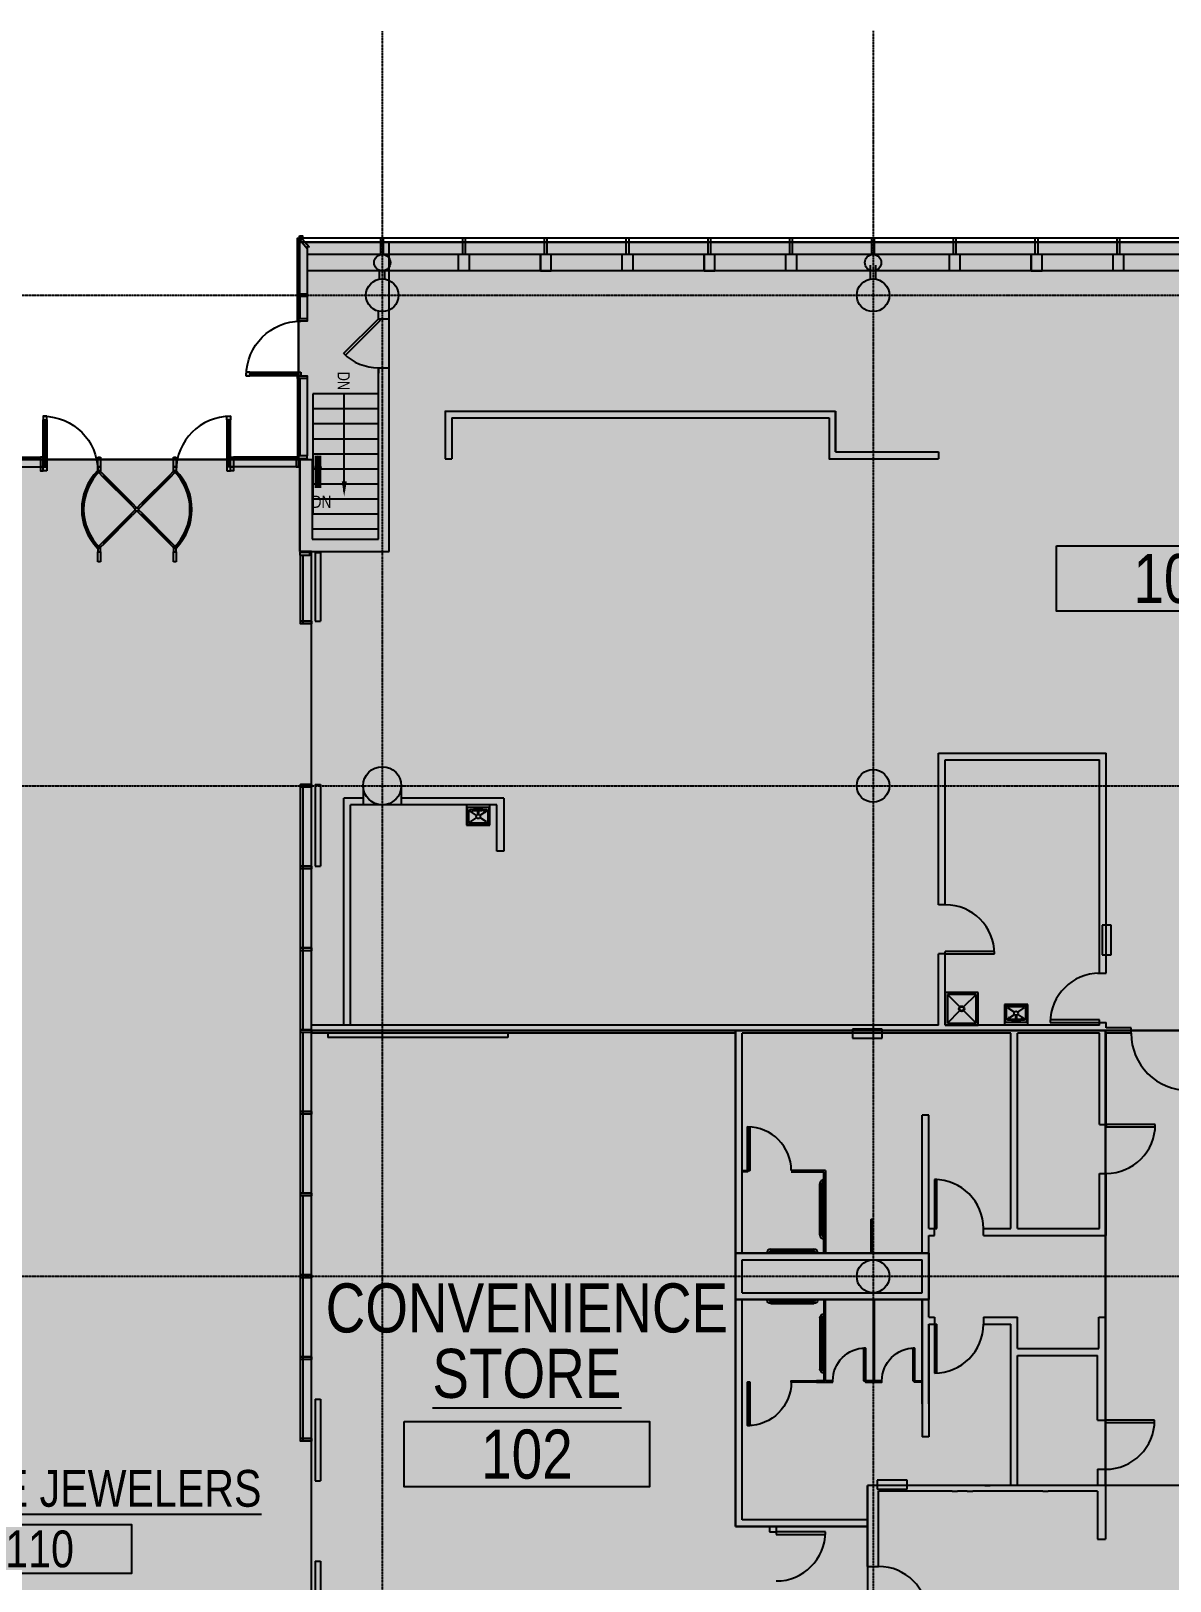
# Model space of a CAD drawing. Header units: inches. Extents: x 0 to 3574, y 0 to 3009.
# Drawn here: x 1993 to 2828, y 1872 to 3009 of the extents above; entities that cross this region are included whole.
import ezdxf
from ezdxf.enums import TextEntityAlignment as Align

# ---------------------------------------------------------------- set-up
doc = ezdxf.new("R2010")
doc.units = ezdxf.units.IN
doc.header["$MEASUREMENT"] = 0
doc.linetypes.add('CENTER2', pattern=[1.125, 0.75, -0.125, 0.125, -0.125])
doc.linetypes.add('HIDDEN', pattern=[0.375, 0.25, -0.125])
for name, color, linetype in [('1 BOMA GROSS', 3, 'HIDDEN'), ('2 VERTICAL PENETRATION', 6, 'HIDDEN'), ('2 VERTICAL PENETRATION area', 253, 'HIDDEN'), ('3 SUITE TENANT', 4, 'HIDDEN'), ('3 SUITE TENANT area', 151, 'HIDDEN'), ('3 SUITE TENANT DARK', 4, 'HIDDEN'), ('3 SUITE TENANT DARK area', 150, 'HIDDEN'), ('4 COMMON', 2, 'HIDDEN'), ('4 COMMON area', 51, 'HIDDEN'), ('4 COMMON BUILDING', 2, 'HIDDEN'), ('6 COMMON BLDG', 50, 'HIDDEN'), ('A-Anno-Note', 110, 'Continuous'), ('A-Area-Spce-Iden', 110, 'Continuous'), ('A-Area-Spce-Sqft', 81, 'Continuous'), ('A-DOOR', 113, 'Continuous'), ('A-FLOR-CASE', 10, 'Continuous'), ('A-FLOR-STRS', 71, 'Continuous'), ('A-GLAZ', 113, 'Continuous'), ('A-GLAZ-SILL', 44, 'Continuous'), ('A-WALL', 130, 'Continuous'), ('P-Flor-Fixt', 42, 'Continuous'), ('S-COLS', 122, 'Continuous'), ('S-Grid', 34, 'CENTER2')]:
    doc.layers.add(name, color=color, linetype=linetype)
doc.styles.add("96 (1 8    1'-0 )", font='WORKING.shx', dxfattribs={"width": 0.833333, "height": 9})
doc.styles.get("Standard").update_dxf_attribs({"font": 'arial.ttf'})
doc.dimstyles.new("96 (1 8    1'-0 )", dxfattribs={"dimtxt": 9, "dimasz": 9, "dimexe": 4.5, "dimexo": 4.5, "dimgap": 4.5, "dimtad": 1, "dimdec": 3, "dimzin": 15, "dimdsep": 46, "dimlunit": 4, "dimtxsty": "96 (1 8    1'-0 )", "dimblk": '_Oblique_0.5', "dimcen": 0.09, "dimclrd": 256, "dimclre": 256, "dimclrt": 256, "dimazin": 3, "dimtfac": 1, "dimtdec": 3, "dimtmove": 1, "dimatfit": 1, "dimldrblk": 'TerminatorOpen_0.5', "dimfxl": 1, "dimtzin": 15, "dimlwd": 0, "dimlwe": 0, "dimarcsym": 0})

# ---------------------------------------------------------------- blocks, each defined once
blk = doc.blocks.new('AE141')
for p, q in [((0.5, 0), (0.451, 0)), ((0.451, 0), (0.451, -1)), ((0.5, -1), (0.451, -1))]:
    blk.add_line(p, q)
blk.add_arc((0.5, 0), 1, 180, 270)
for points in [[(0.451, 0), (0.451, -1), (0.451, -1, 1), (0.451, 0, 1)], [(0.5, 0, 1), (0.5, -1, 1), (0.451, -1, 1), (0.451, 0, 1)], [(0.5, 0), (0.5, 0, 1), (0.451, 0, 1), (0.451, 0)], [(0.5, 0), (0.5, -1), (0.451, -0.999), (0.451, 0)], [(0.5, 0), (0.5, -1), (0.5, -1, 1), (0.5, 0, 1)], [(0.5, -1), (0.5, -1, 1), (0.451, -1, 1), (0.451, -0.999)]]:
    blk.add_3dface(points)
blk = doc.blocks.new('ADO002')
for p, q in [((-0.451, 1), (-0.5, 1)), ((-0.5, 1), (-0.5, 0)), ((-0.451, 0), (-0.451, 1)), ((-0.5, 0), (-0.451, 0))]:
    blk.add_line(p, q)
blk.add_arc((-0.5, 0), 1, 0, 90)
at = {"width": 0.75, "flags": 9}
blk.add_attdef('DETAIL', (-0.696, 0.165), '', height=0.0938, rotation=90, dxfattribs=at)
blk = doc.blocks.new('ADO102')
for p, q in [((0.451, 0.999), (0.451, 0)), ((0.5, 0), (0.5, 1)), ((0.5, 0), (0.451, 0))]:
    blk.add_line(p, q)
blk.add_arc((0.5, 0), 1, 90, 180)
at = {"width": 0.75, "flags": 9}
blk.add_attdef('DETAIL', (0.696, 0.776), '', height=0.0938, rotation=270, dxfattribs=at)
blk = doc.blocks.new('AD14K')
for p, q in [((1.5, 15.75), (1.5, -15.75)), ((3, 15.75), (3, -15.75))]:
    blk.add_line(p, q)
for centre, radius, start, end in [((0, 15.75), 3, 0, 90), ((0, 15.75), 1.5, 0, 90), ((0, -15.75), 1.5, 270, 0), ((0, -15.75), 3, 270, 0)]:
    blk.add_arc(centre, radius, start, end)
blk = doc.blocks.new('AD14L')
for p, q in [((1.5, 18.75), (1.5, -18.75)), ((3, 18.75), (3, -18.75))]:
    blk.add_line(p, q)
for centre, radius, start, end in [((0, 18.75), 3, 0, 90), ((0, 18.75), 1.5, 0, 90), ((0, -18.75), 1.5, 270, 0), ((0, -18.75), 3, 270, 0)]:
    blk.add_arc(centre, radius, start, end)
blk = doc.blocks.new('FLOR-ROOM-TAG')
at = {"layer": 'A-Area-Spce-Iden'}
blk.add_lwpolyline([(-0.2344, -0.0918), (0.2344, -0.0918), (0.2344, -0.2168), (-0.2344, -0.2168)], close=True, dxfattribs=at)
at = {"width": 0.8}
for tag, p in [('AARMLBL1', (0, 0.125)), ('AARMLBL2', (0, 0))]:
    blk.add_attdef(tag, text='', height=0.0938, dxfattribs=at).set_placement(p, align=Align.MIDDLE_CENTER)
at = {"layer": 'A-Area-Spce-Iden', "width": 0.8}
blk.add_attdef('AARMNUM', text='', height=0.0938, dxfattribs=at).set_placement((0, -0.1543), align=Align.MIDDLE_CENTER)
at = {"layer": 'A-Area-Spce-Sqft', "width": 0.8}
blk.add_attdef('AARMAREA', text='', height=0.0938, dxfattribs=at).set_placement((0, -0.3086), align=Align.MIDDLE_CENTER)
blk = doc.blocks.new('_Oblique_0.5')
at = {"lineweight": -2}
for p, q in [((0, 0), (-1, 0)), ((0.5, 0.25), (-0.5, -0.25))]:
    blk.add_line(p, q, dxfattribs=at)
blk = doc.blocks.new('TerminatorOpen_0.5')
at = {"lineweight": -2}
for q in [(-1, 0.25), (-1, 0), (-1, -0.25)]:
    blk.add_line((0, 0), q, dxfattribs=at)

msp = doc.modelspace()

# ---------------------------------------------------------------- hatches: boundary and pattern name
at = {"layer": '2 VERTICAL PENETRATION area', "transparency": 33554495}
h = msp.add_hatch(color=256, dxfattribs=at)
h.dxf.hatch_style = 1
h.paths.add_polyline_path([(2441.6, 1369.2), (2441.6, 1010.9), (2246.3, 1010.9), (2246.3, 1060.6), (2201.8, 1061.2), (2201.8, 1287.8), (2246.3, 1287.8), (2246.3, 1369.2)])
h.paths.add_polyline_path([(2253.1, 723.2), (2441.6, 723.2), (2441.6, 650.6), (2246.3, 650.6), (2246.3, 722), (2176.3, 722), (2176.3, 841.7), (2254.3, 841.7)])
h.paths.add_polyline_path([(2614.3, 1489.2), (2614.3, 1369.2), (2561.1, 1369.2), (2246.3, 1369.2), (2246.3, 1489.2)])
h.paths.add_polyline_path([(2780.8, 1842.3), (2700.4, 1842.3), (2606.3, 1842.3), (2606.3, 1765.2), (2327.3, 1765.2), (2327.3, 1739.2), (2246.3, 1739.2), (2246.3, 1621.2), (2780.8, 1621.2)])
h.paths.add_polyline_path([(2778.3, 1489.2), (2778.3, 1435.8), (2782.5, 1435.8), (2782.5, 1366.6), (2689.2, 1366.6), (2689.2, 1489.2)])
h.paths.add_polyline_path([(3249.7, 1435.6), (3249.7, 1435.8), (3133, 1435.8), (3133, 1371.2), (3369.3, 1371.2), (3369.3, 1435.8)])
h.paths.add_polyline_path([(3309.3, 1674.5), (3210.2, 1674.5), (3134.5, 1674.6), (3134.5, 1739.2), (3369.3, 1739.2), (3369.3, 1674.5)])
h.paths.add_polyline_path([(2974.9, 651), (2974.9, 761.8), (2670.3, 761.8), (2670.3, 723.2), (2653.8, 723.2), (2653.8, 650.6)])
h.paths.add_polyline_path([(2156.9, 298.2), (2130.2, 262.3), (1527.3, 262.3), (1527.3, 298.2)])
h.paths.add_polyline_path([(408.8, 836.8), (519.3, 836.8), (519.3, 788.4), (693.4, 788.4), (694.4, 646.8), (408.8, 646.8)])
h.paths.add_polyline_path([(519.3, 932.7), (519.3, 937.7), (694.4, 937.7), (694.4, 1020.8), (502.2, 1020.8), (501.7, 932.7)])
h.paths.add_polyline_path([(1950.8, 2658.2), (1950.8, 2694.7), (1951.1, 2798.2), (1951.1, 2830.6), (1951.1, 2856.4), (1885.9, 2856.4), (1885.9, 2627.2), (1950.8, 2627.2)])
h.paths.add_polyline_path([(2189.8, 2694.7), (2189.8, 2627.2), (2255.5, 2627.2), (2255.5, 2854.2), (2188.8, 2854.2), (2188.8, 2694.7)])
h.paths.add_polyline_path([(1689.5, 2379.7), (1689.5, 2199.3), (1772, 2199.3), (1772, 2090.2), (1525.9, 2090.2), (1525.9, 2379.7)])
h = msp.add_hatch(color=256, dxfattribs=at)
h.dxf.hatch_style = 1
h.paths.add_polyline_path([(2651.3, 2112.2), (2651.3, 2078.2), (2509.3, 2078.2), (2509.3, 2112.2)])
at = {"layer": '3 SUITE TENANT area', "transparency": 33554495}
h = msp.add_hatch(color=256, dxfattribs=at)
h.dxf.hatch_style = 1
h.paths.add_polyline_path([(2509.3, 2275.6), (2509.3, 1911.6), (2606.3, 1911.6), (2606.3, 1765.2), (2327.3, 1765.2), (2327.3, 1739.2), (2198.3, 1739.2), (2198.3, 2275.6)])
at = {"layer": '3 SUITE TENANT DARK area', "transparency": 33554495}
h = msp.add_hatch(color=256, dxfattribs=at)
h.dxf.hatch_style = 1
h.paths.add_polyline_path([(2198.3, 2624.4), (2198.3, 2627.2), (2255.5, 2627.2), (2255.5, 2854.2), (3369.3, 2854.2), (3369.3, 2275.6), (3369.3, 2275.6), (2198.3, 2275.6)])
at = {"layer": '4 COMMON area', "transparency": 33554495}
h = msp.add_hatch(color=256, dxfattribs=at)
h.dxf.hatch_style = 1
h.paths.add_polyline_path([(2780.8, 1941.6), (2606.3, 1941.6), (2606.3, 1911.6), (2509.3, 1911.6), (2509.3, 2078.2), (2651.3, 2078.2), (2651.3, 2112.2), (2509.3, 2112.2), (2509.3, 2273.6), (2509.3, 2275.6), (2780.8, 2275.6), (2780.8, 2065.2)])
h.paths.add_polyline_path([(2780.8, 2275.6), (2853.2, 2275.6), (2853.2, 2207.9), (2845.7, 2207.9), (2845.6, 1941.6), (2780.8, 1941.6)])
at = {"layer": '6 COMMON BLDG', "transparency": 33554495}
h = msp.add_hatch(color=256, dxfattribs=at)
h.dxf.hatch_style = 1
h.paths.add_polyline_path([(408.2, 1719.6), (408.2, 1387.4), (422.1, 1373.8), (462.1, 1373.8), (462.3, 1371.4), (1889.3, 1371.9), (1889.3, 1739.2), (1543.5, 1739.2), (1543.8, 1737.4), (1516.3, 1737.3), (422.7, 1734.6), (408.2, 1720.3)])
h.paths.add_polyline_path([(2189.8, 2694.7), (1950.8, 2694.7), (1950.8, 2627.2), (1942.3, 2627.2), (1942.3, 1739.2), (1889.4, 1739.2), (1889.4, 1368.3), (2246.3, 1369.2), (2246.3, 1739.2), (2198.3, 1739.2), (2198.3, 2627.2), (2189.8, 2627.2)])
h.paths.add_polyline_path([(3133, 1435.8), (3133, 1371.2), (2972.9, 1371.2), (2972.9, 1252.4), (2861.3, 1252.4), (2861.3, 1328.6), (2842.5, 1328.6), (2842.5, 1435.8)])
h.paths.add_polyline_path([(3210.2, 1674.5), (3210.2, 1435.8), (2778.3, 1435.8), (2778.3, 1489.2), (2246.3, 1489.2), (2246.3, 1621.2), (2780.8, 1621.2), (2780.8, 1676.3), (3134.5, 1676.3), (3134.5, 1674.6)])
h.paths.add_polyline_path([(3369.3, 1371.2), (3369.3, 1007.7), (3366.4, 1007.7), (3366.4, 721.2), (3328.9, 721.2), (3328.9, 654.4), (2974.9, 654.4), (2974.9, 761.8), (2670.3, 761.8), (2670.3, 723.2), (2653.8, 723.2), (2653.8, 650.6), (2441.6, 650.6), (2441.6, 1010.9), (2441.6, 1018.9), (2441.6, 1060.6), (2441.6, 1194), (2441.6, 1295.8), (2441.6, 1369.2), (2614.3, 1369.2), (2614.3, 1252.4), (2972.9, 1252.4), (2972.9, 1371.2)])
h.paths.add_polyline_path([(2614.3, 1489.2), (2614.3, 1252.4), (2689.2, 1252.4), (2689.2, 1489.2)])
h = msp.add_hatch(color=256, dxfattribs=at)
h.dxf.hatch_style = 1
h.paths.add_polyline_path([(2606.3, 1941.6), (2606.3, 1842.3), (2780.8, 1842.3), (2780.8, 1676.3), (2844.8, 1676.3), (2845.6, 1941.6)])

# ---------------------------------------------------------------- linework, layer by layer
at = {"layer": '1 BOMA GROSS'}
msp.add_lwpolyline([(1950.8, 2694.7), (2188.8, 2694.7), (2188.8, 2854.2), (3369.3, 2854.2), (3369.3, 1674.5), (3210.2, 1674.5), (3210.2, 1435.8), (3369.3, 1435.8), (3369.3, 1007.7), (3366.4, 1007.7), (3366.4, 721.2), (3328.9, 721.2), (3328.9, 669.2), (3328.9, 588.8), (3372.2, 588.8), (3372.2, 262.6), (2254.3, 262.6), (2222.5, 262.6), (2222.5, 243.6), (2140.5, 243.6), (2140.5, 262.3), (2130.2, 262.3), (1171.3, 262.3)], dxfattribs=at)
at = {"layer": '2 VERTICAL PENETRATION'}
for points in [[(2189.8, 2694.7), (2189.8, 2627.2), (2255.5, 2627.2), (2255.5, 2854.2), (2188.8, 2854.2), (2188.8, 2694.7)], [(2651.3, 2112.2), (2651.3, 2078.2), (2509.3, 2078.2), (2509.3, 2112.2)]]:
    msp.add_lwpolyline(points, close=True, dxfattribs=at)
at = {"layer": '3 SUITE TENANT'}
msp.add_lwpolyline([(2198.3, 2624.4), (2198.3, 2627.2), (2255.5, 2627.2), (2255.5, 2854.2), (3369.3, 2854.2), (3369.3, 2275.6), (3369.3, 2275.6), (2198.3, 2275.6), (2198.3, 2624.4)], close=True, dxfattribs=at)
at = {"layer": '3 SUITE TENANT DARK'}
msp.add_lwpolyline([(2509.3, 2275.6), (2509.3, 1911.6), (2606.3, 1911.6), (2606.3, 1765.2), (2327.3, 1765.2), (2327.3, 1739.2), (2198.3, 1739.2), (2198.3, 2275.6)], close=True, dxfattribs=at)
at = {"layer": '4 COMMON'}
msp.add_lwpolyline([(2780.8, 1941.6), (2780.8, 1941.6), (2606.3, 1941.6), (2606.3, 1911.6), (2509.3, 1911.6), (2509.3, 2078.2), (2651.3, 2078.2), (2651.3, 2112.2), (2509.3, 2112.2), (2509.3, 2273.6), (2509.3, 2275.6), (2780.8, 2275.6), (2780.8, 2065.2), (2780.8, 2065.2)], close=True, dxfattribs=at)
at = {"layer": '4 COMMON BUILDING'}
for points in [[(2189.8, 2694.7), (1950.8, 2694.7), (1950.8, 2627.2), (1942.3, 2627.2), (1942.3, 1739.2), (1889.4, 1739.2), (1889.4, 1368.3), (2246.3, 1369.2), (2246.3, 1739.2), (2198.3, 1739.2), (2198.3, 2627.2), (2198.3, 2627.2), (2189.8, 2627.2)], [(2780.8, 2275.6), (2853.2, 2275.6), (2853.2, 2207.9), (2845.7, 2207.9), (2845.6, 1941.6), (2780.8, 1941.6), (2780.8, 2275.6)], [(2606.3, 1941.6), (2606.3, 1842.3), (2780.8, 1842.3), (2780.8, 1676.3), (2844.8, 1676.3), (2845.6, 1941.6), (2606.3, 1941.6)]]:
    msp.add_lwpolyline(points, close=True, dxfattribs=at)
at = {"layer": 'A-DOOR'}
for p, q in [((2222, 2772.6), (2247.5, 2798)), ((2248.7, 2796.8), (2223.3, 2771.3)), ((2247.5, 2798), (2248.7, 2796.8)), ((2201.1, 2626.5), (2201.1, 2576)), ((2201.1, 2626.5), (2205.1, 2626.5)), ((2205.1, 2626.5), (2205.1, 2576)), ((2201.1, 2576), (2205.1, 2576)), ((2201.1, 2576), (2205.1, 2576)), ((2201.1, 2456.2), (2201.1, 2396.2)), ((2201.1, 2456.2), (2205.1, 2456.2)), ((2201.1, 2456.2), (2205.1, 2456.2)), ((2205.1, 2456.2), (2205.1, 2396.2)), ((2201.1, 2396.2), (2205.1, 2396.2)), ((2774.8, 2317.6), (2776.3, 2317.6)), ((2201.1, 2005), (2201.1, 1945)), ((2201.1, 2005), (2205.1, 2005)), ((2205.1, 2005), (2205.1, 1945)), ((2201.1, 1945), (2205.1, 1945)), ((2201.1, 1886.1), (2201.1, 1826.7)), ((2201.1, 1886.1), (2205.1, 1886.1)), ((2205.1, 1886.1), (2205.1, 1826.7))]:
    msp.add_line(p, q, dxfattribs=at)
msp.add_arc((2247.5, 2798), 36, 225, 270, dxfattribs=at)
at = {"layer": 'A-FLOR-CASE'}
for p, q in [((2210.3, 2273.6), (2210.3, 2270.6)), ((2342.3, 2270.6), (2210.3, 2270.6)), ((2342.3, 2273.6), (2342.3, 2270.6))]:
    msp.add_line(p, q, dxfattribs=at)
at = {"layer": 'A-FLOR-STRS'}
for p, q in [((2247.5, 2742.8), (2199.3, 2742.8)), ((2222.4, 2671.2), (2222.4, 2742.4)), ((2247.5, 2731.8), (2199.3, 2731.8)), ((2247.5, 2720.8), (2199.3, 2720.8)), ((2247.5, 2709.7), (2199.3, 2709.7)), ((2247.5, 2698.7), (2199.3, 2698.7)), ((2247.5, 2687.7), (2199.3, 2687.7)), ((2247.5, 2676.6), (2199.3, 2676.6)), ((2247.5, 2665.6), (2199.3, 2665.6)), ((2247.5, 2665.6), (2213.1, 2665.6)), ((2247.5, 2654.6), (2199.3, 2654.6)), ((2247.5, 2643.5), (2199.3, 2643.5))]:
    msp.add_line(p, q, dxfattribs=at)
msp.add_lwpolyline([(2199.3, 2742.8), (2199.3, 2654.6)], dxfattribs=at)
msp.add_solid([(2224.3, 2678.7), (2220.6, 2678.7), (2222.4, 2667.5)], dxfattribs=at)
at = {"layer": 'A-GLAZ'}
for p, q in [((2189.8, 2816.2), (2189.8, 2856.1)), ((3372.3, 2857.2), (2190.8, 2857.2)), ((2249.3, 2845.2), (2249.3, 2857.2)), ((2251.3, 2845.2), (2251.3, 2857.2)), ((2309.3, 2845.2), (2309.3, 2857.2)), ((2311.3, 2845.2), (2311.3, 2857.2)), ((2369.3, 2845.2), (2369.3, 2857.2)), ((2371.3, 2845.2), (2371.3, 2857.2)), ((2429.3, 2845.2), (2429.3, 2857.2)), ((2431.3, 2845.2), (2431.3, 2857.2)), ((2489.3, 2845.2), (2489.3, 2857.2)), ((2491.3, 2845.2), (2491.3, 2857.2)), ((2549.3, 2845.2), (2549.3, 2857.2)), ((2551.3, 2845.2), (2551.3, 2857.2)), ((2609.3, 2845.2), (2609.3, 2857.2)), ((2611.3, 2845.2), (2611.3, 2857.2)), ((2669.3, 2845.2), (2669.3, 2857.2)), ((2671.3, 2845.2), (2671.3, 2857.2)), ((2729.3, 2845.2), (2729.3, 2857.2)), ((2731.3, 2845.2), (2731.3, 2857.2)), ((2789.3, 2845.2), (2789.3, 2857.2)), ((2791.3, 2845.2), (2791.3, 2857.2)), ((2188.1, 2798.2), (2188.1, 2855.2)), ((2188.8, 2816.2), (2188.8, 2855.2)), ((3369.3, 2854.2), (2193.8, 2854.2)), ((2195.3, 2850.8), (2195.3, 2798.2)), ((3360.3, 2845.2), (2195.3, 2845.2)), ((2188.8, 2814.2), (2188.8, 2798.2)), ((2188.8, 2798.2), (2188.8, 2814.2)), ((2189.8, 2814.2), (2189.8, 2798.2)), ((2189.8, 2798.2), (2189.8, 2814.2)), ((2188.1, 2754.2), (2188.1, 2696.4)), ((2188.8, 2754.2), (2188.8, 2697.4)), ((2189.8, 2754.2), (2189.8, 2697.4)), ((2195.3, 2754.2), (2195.3, 2697.4)), ((2001.6, 2689.2), (2001.6, 2723.7)), ((2002.4, 2689.2), (2002.4, 2723.7)), ((2003.4, 2689.2), (2003.4, 2723.7)), ((2004.3, 2723.7), (2004.3, 2689.2)), ((2136.3, 2723.7), (2136.3, 2689.2)), ((2137.2, 2689.2), (2137.2, 2723.7)), ((2138.2, 2689.2), (2138.2, 2723.7)), ((2139.1, 2689.2), (2139.1, 2723.7)), ((1952.6, 2696.4), (1999.6, 2696.4)), ((2041.6, 2689.2), (2041.6, 2696.4)), ((2041.6, 2696.4), (2043.6, 2696.4)), ((2043.6, 2696.4), (2043.6, 2689.2)), ((2097.1, 2689.2), (2097.1, 2696.4)), ((2097.1, 2696.4), (2099.1, 2696.4)), ((2099.1, 2696.4), (2099.1, 2689.2)), ((2188.1, 2696.4), (2141.1, 2696.4)), ((1951.6, 2689.2), (1999.6, 2689.2)), ((1953.6, 2695.7), (1999.6, 2695.7)), ((1953.6, 2694.7), (1999.6, 2694.7)), ((2043.6, 2689.2), (2041.6, 2689.2)), ((2041.6, 2686.4), (2041.6, 2689.2)), ((2041.6, 2689.2), (2043.6, 2689.2)), ((2043.6, 2686.4), (2041.6, 2686.4)), ((2042.6, 2684.8), (2043.7, 2685.8)), ((2045.4, 2682), (2042.6, 2684.8)), ((2043.6, 2689.2), (2043.6, 2686.4)), ((2043.7, 2685.8), (2046.5, 2683)), ((2097, 2685.8), (2094.2, 2683)), ((2095.2, 2682), (2098, 2684.8)), ((2098, 2684.8), (2097, 2685.8)), ((2099.1, 2689.2), (2097.1, 2689.2)), ((2097.1, 2686.4), (2097.1, 2689.2)), ((2097.1, 2689.2), (2099.1, 2689.2)), ((2099.1, 2686.4), (2097.1, 2686.4)), ((2099.1, 2689.2), (2099.1, 2686.4)), ((2187.1, 2695.7), (2141.1, 2695.7)), ((2187.1, 2694.7), (2141.1, 2694.7)), ((2188.8, 2689.2), (2141.1, 2689.2)), ((2189.1, 2689.2), (2189.8, 2689.2)), ((2189.8, 2694.7), (2195.3, 2694.7)), ((2195.3, 2695.4), (2195.3, 2694.7)), ((2195.3, 2694.7), (2198.8, 2694.7)), ((2046.5, 2683), (2045.4, 2682)), ((2066.1, 2661.3), (2045.4, 2682)), ((2045.5, 2682.1), (2066.2, 2661.4)), ((2045.9, 2682.4), (2066.6, 2661.8)), ((2046.5, 2683), (2046.5, 2683)), ((2046.5, 2683), (2067.1, 2662.3)), ((2094.2, 2683), (2073.5, 2662.3)), ((2094.8, 2682.4), (2074.1, 2661.8)), ((2095.1, 2682.1), (2074.4, 2661.4)), ((2074.6, 2661.3), (2095.2, 2682)), ((2094.2, 2683), (2094.2, 2683)), ((2094.2, 2683), (2095.2, 2682)), ((2067.1, 2662.3), (2066.1, 2661.3)), ((2070.1, 2659.3), (2067.1, 2662.3)), ((2070.5, 2659.3), (2073.5, 2662.3)), ((2073.5, 2662.3), (2074.6, 2661.3)), ((2066.1, 2654.8), (2045.4, 2634.1)), ((2045.5, 2634), (2066.2, 2654.7)), ((2045.9, 2633.7), (2066.6, 2654.3)), ((2046.5, 2633.1), (2067.1, 2653.8)), ((2066.1, 2661.3), (2069, 2658.3)), ((2066.1, 2661.3), (2066.1, 2661.3)), ((2066.1, 2654.8), (2069, 2657.8)), ((2067.1, 2653.8), (2066.1, 2654.8)), ((2066.1, 2654.8), (2066.1, 2654.8)), ((2070.1, 2656.8), (2067.1, 2653.8)), ((2070.5, 2656.8), (2073.5, 2653.8)), ((2074.6, 2661.3), (2071.6, 2658.3)), ((2074.6, 2654.8), (2071.6, 2657.8)), ((2073.5, 2653.8), (2074.6, 2654.8)), ((2094.2, 2633.1), (2073.5, 2653.8)), ((2094.8, 2633.7), (2074.1, 2654.3)), ((2095.1, 2634), (2074.4, 2654.7)), ((2074.6, 2661.3), (2074.6, 2661.3)), ((2074.6, 2654.8), (2074.6, 2654.8)), ((2074.6, 2654.8), (2095.2, 2634.1)), ((2043.6, 2629.7), (2041.6, 2629.7)), ((2041.6, 2629.7), (2041.6, 2626.9)), ((2045.4, 2634.1), (2042.6, 2631.3)), ((2042.6, 2631.3), (2043.7, 2630.3)), ((2043.6, 2626.9), (2043.6, 2629.7)), ((2043.7, 2630.3), (2046.5, 2633.1)), ((2046.5, 2633.1), (2045.4, 2634.1)), ((2046.5, 2633.1), (2046.5, 2633.1)), ((2094.2, 2633.1), (2095.2, 2634.1)), ((2094.2, 2633.1), (2094.2, 2633.1)), ((2097, 2630.3), (2094.2, 2633.1)), ((2095.2, 2634.1), (2098, 2631.3)), ((2098, 2631.3), (2097, 2630.3)), ((2099.1, 2629.7), (2097.1, 2629.7)), ((2097.1, 2629.7), (2097.1, 2626.9)), ((2099.1, 2626.9), (2099.1, 2629.7)), ((2041.6, 2626.9), (2043.6, 2626.9)), ((2041.6, 2619.7), (2041.6, 2626.9)), ((2041.6, 2626.9), (2043.6, 2626.9)), ((2043.6, 2619.7), (2041.6, 2619.7)), ((2043.6, 2626.9), (2043.6, 2619.7)), ((2097.1, 2626.9), (2099.1, 2626.9)), ((2097.1, 2619.7), (2097.1, 2626.9)), ((2097.1, 2626.9), (2099.1, 2626.9)), ((2099.1, 2619.7), (2097.1, 2619.7)), ((2099.1, 2626.9), (2099.1, 2619.7)), ((2190.3, 2626.4), (2190.3, 2627.2)), ((2190.3, 2574), (2190.3, 2624.4)), ((2192.3, 2574), (2192.3, 2624.4)), ((2196.6, 2626.4), (2196.6, 2627.2)), ((2198.3, 2574), (2198.3, 2624.4)), ((2198.3, 2576), (2190.3, 2576)), ((2198.3, 2574), (2190.3, 2574)), ((2190.3, 2274.2), (2190.3, 2456.2)), ((2198.3, 2456.2), (2190.3, 2456.2)), ((2198.3, 2454.2), (2190.3, 2454.2)), ((2192.3, 2276.2), (2192.3, 2456.2)), ((2198.3, 2279.6), (2198.3, 2456.2)), ((2198.3, 2396.2), (2190.3, 2396.2)), ((2198.3, 2394.2), (2190.3, 2394.2)), ((2198.3, 2336.2), (2190.3, 2336.2)), ((2198.3, 2334.2), (2190.3, 2334.2)), ((2198.3, 2276.2), (2190.3, 2276.2)), ((2190.3, 2274.2), (2190.3, 2276.2)), ((2190.3, 2276.2), (2198.3, 2276.2)), ((2198.3, 2276.2), (2198.3, 2274.2)), ((2190.3, 2156.2), (2190.3, 2274.2)), ((2198.3, 2274.2), (2190.3, 2274.2)), ((2198.3, 2274.2), (2190.3, 2274.2)), ((2192.3, 2156.2), (2192.3, 2274.2)), ((2198.3, 2156.2), (2198.3, 2273.6)), ((2190.3, 2216.1), (2198.3, 2216.1)), ((2190.3, 2214.1), (2190.3, 2216.1)), ((2198.3, 2216.1), (2190.3, 2216.1)), ((2198.3, 2214.1), (2190.3, 2214.1)), ((2198.3, 2214.1), (2190.3, 2214.1)), ((2198.3, 2216.1), (2198.3, 2214.1)), ((2198.3, 2156.2), (2190.3, 2156.2)), ((2190.3, 2095.2), (2190.3, 2156)), ((2198.3, 2154.2), (2190.3, 2154.2)), ((2192.3, 2095.2), (2192.3, 2154.2)), ((2198.3, 2095.2), (2198.3, 2155.8)), ((2190.3, 1974.4), (2190.3, 2096.2)), ((2198.3, 2096.2), (2190.3, 2096.2)), ((2198.3, 2094.2), (2190.3, 2094.2)), ((2192.3, 1974.4), (2192.3, 2094.2)), ((2198.3, 1974.4), (2198.3, 2096.2)), ((2198.3, 2036.2), (2190.3, 2036.2)), ((2198.3, 2034.2), (2190.3, 2034.2)), ((2198.3, 1976.2), (2190.3, 1976.2)), ((2198.3, 1974.2), (2190.3, 1974.2))]:
    msp.add_line(p, q, dxfattribs=at)
at = {"layer": 'A-GLAZ', "extrusion": (0, 0, -1)}
for p, q in [((2153.3, 2758.9), (2187.8, 2758.9)), ((2187.8, 2758.1), (2153.3, 2758.1)), ((2187.8, 2757.1), (2153.3, 2757.1)), ((2187.8, 2756.2), (2153.3, 2756.2))]:
    msp.add_line(p, q, dxfattribs=at)
at = {"layer": 'A-GLAZ', "flags": 128}
for points in [[(2189.7, 2858.8), (2191.7, 2858.8), (2191.7, 2857.9), (2190.8, 2857.9), (2190.8, 2856.5), (2191.8, 2856.5), (2196.7, 2850.8), (2195.3, 2850.8), (2195.3, 2849.4), (2190.4, 2855.1), (2190.4, 2856.1), (2188.8, 2856.1), (2188.8, 2855.2), (2188.1, 2855.2), (2188.1, 2857.2), (2188.8, 2857.2), (2188.8, 2856.2), (2190.4, 2856.2), (2190.4, 2856.5), (2190.6, 2856.5), (2190.6, 2857.9), (2189.7, 2857.9)], [(2188.1, 2816.2), (2195.3, 2816.2), (2195.3, 2814.2), (2188.1, 2814.2)], [(2188.1, 2798.2), (2195.3, 2798.2), (2195.3, 2796.2), (2188.1, 2796.2)], [(2150.6, 2758.9), (2150.6, 2756.2), (2153.3, 2756.2), (2153.3, 2758.9)], [(2190.6, 2758.9), (2190.6, 2756.2), (2187.8, 2756.2), (2187.8, 2758.9)], [(2188.1, 2756.2), (2195.3, 2756.2), (2195.3, 2754.2), (2188.1, 2754.2)], [(2004.3, 2726.4), (2001.6, 2726.4), (2001.6, 2723.7), (2004.3, 2723.7)], [(2136.3, 2726.4), (2139.1, 2726.4), (2139.1, 2723.7), (2136.3, 2723.7)], [(1999.6, 2696.4), (1999.6, 2689.2), (2001.6, 2689.2), (2001.6, 2696.4)], [(2141.1, 2696.4), (2141.1, 2689.2), (2139.1, 2689.2), (2139.1, 2696.4)], [(2195.3, 2697.4), (2195.3, 2697.4), (2188.1, 2697.4), (2188.1, 2696.4), (2187.1, 2696.4), (2187.1, 2689.2), (2188.1, 2689.2), (2189.1, 2689.2), (2189.1, 2695.4), (2195.3, 2695.4)], [(1999.6, 2689.2), (1999.6, 2686.4), (2001.6, 2686.4), (2001.6, 2689.2)], [(2004.3, 2686.4), (2001.6, 2686.4), (2001.6, 2689.2), (2004.3, 2689.2)], [(2136.3, 2686.4), (2139.1, 2686.4), (2139.1, 2689.2), (2136.3, 2689.2)], [(2141.1, 2689.2), (2141.1, 2686.4), (2139.1, 2686.4), (2139.1, 2689.2)], [(2189.8, 2624.4), (2197.1, 2624.4), (2197.1, 2626.4), (2189.8, 2626.4)]]:
    msp.add_lwpolyline(points, close=True, dxfattribs=at)
at = {"layer": 'A-GLAZ'}
for points in [[(2198.3, 2574), (2190.3, 2574), (2190.3, 2576), (2198.3, 2576)], [(2198.3, 2454.2), (2190.3, 2454.2), (2190.3, 2456.2), (2198.3, 2456.2)], [(2198.3, 2394.2), (2190.3, 2394.2), (2190.3, 2396.2), (2198.3, 2396.2)], [(2198.3, 2334.2), (2190.3, 2334.2), (2190.3, 2336.2), (2198.3, 2336.2)], [(2198.3, 2154.2), (2190.3, 2154.2), (2190.3, 2156.2), (2198.3, 2156.2)], [(2198.3, 2094.2), (2190.3, 2094.2), (2190.3, 2096.2), (2198.3, 2096.2)], [(2198.3, 2034.2), (2190.3, 2034.2), (2190.3, 2036.2), (2198.3, 2036.2)], [(2198.3, 1974.2), (2190.3, 1974.2), (2190.3, 1976.2), (2198.3, 1976.2)]]:
    msp.add_lwpolyline(points, close=True, dxfattribs=at)
msp.add_circle((2070.3, 2658.1), 1.3, dxfattribs=at)
at = {"layer": 'A-GLAZ', "extrusion": (0, 0, -1)}
for centre, radius, start, end in [((-2190.6, 2756.2), 40, 0, 90), ((-2001.6, 2686.4), 40, 90, 180), ((-2070.3, 2658.1), 39.9, 314.7223, 45.2777), ((-2070.3, 2658.1), 39.4, 313.9841, 46.0159)]:
    msp.add_arc(centre, radius, start, end, dxfattribs=at)
at = {"layer": 'A-GLAZ'}
for centre, radius, start, end in [((2139.1, 2686.4), 40, 90, 180), ((2070.3, 2658.1), 40.4, 135.3708, 224.6292), ((2070.3, 2658.1), 39, 133.3062, 226.6938), ((2070.3, 2658.1), 39, 313.3062, 46.6938), ((2070.3, 2658.1), 39.4, 313.9841, 46.0159), ((2070.3, 2658.1), 39.9, 314.7223, 45.2777), ((2070.3, 2658.1), 40.4, 315.3708, 44.6292)]:
    msp.add_arc(centre, radius, start, end, dxfattribs=at)
at = {"layer": 'A-GLAZ-SILL'}
msp.add_line((3348.3, 2833.2), (2195.3, 2833.2), dxfattribs=at)
at = {"layer": 'A-WALL'}
for p, q in [((2306.3, 2833.2), (2306.3, 2845.2)), ((2314.3, 2833.2), (2314.3, 2845.2)), ((2366.3, 2833.2), (2366.3, 2845.2)), ((2374.3, 2833.2), (2374.3, 2845.2)), ((2426.3, 2833.2), (2426.3, 2845.2)), ((2434.3, 2833.2), (2434.3, 2845.2)), ((2486.3, 2833.2), (2486.3, 2845.2)), ((2494.3, 2833.2), (2494.3, 2845.2)), ((2546.3, 2833.2), (2546.3, 2845.2)), ((2554.3, 2833.2), (2554.3, 2845.2)), ((2666.3, 2833.2), (2666.3, 2845.2)), ((2674.3, 2833.2), (2674.3, 2845.2)), ((2726.3, 2833.2), (2726.3, 2845.2)), ((2734.3, 2833.2), (2734.3, 2845.2)), ((2786.3, 2833.2), (2786.3, 2845.2)), ((2794.3, 2833.2), (2794.3, 2845.2)), ((2248.3, 2827), (2248.3, 2833.5)), ((2252.3, 2827), (2252.3, 2833.5)), ((2608.3, 2827), (2608.3, 2837.3)), ((2612.3, 2827), (2612.3, 2837.3)), ((2247.5, 2798), (2247.5, 2803.5)), ((2255.5, 2798), (2255.5, 2804.4)), ((2247.5, 2798), (2255.5, 2798)), ((2247.5, 2636.1), (2247.5, 2762)), ((2247.5, 2762), (2247.5, 2758)), ((2247.5, 2762), (2255.5, 2762)), ((2255.5, 2636), (2255.5, 2762)), ((2296.3, 2730.2), (2582.8, 2730.2)), ((2296.5, 2730.2), (2296.5, 2695.2)), ((2582.8, 2700.2), (2582.8, 2730.2)), ((2582.8, 2730.2), (2582.8, 2700.2)), ((2301.3, 2725.2), (2578, 2725.2)), ((2301.3, 2725.2), (2301.3, 2695.2)), ((2578, 2725.2), (2578, 2695.2)), ((2578, 2725.2), (2578, 2695.2)), ((2582.8, 2700.2), (2658.3, 2700.2)), ((2658.3, 2700.2), (2658.3, 2695.2)), ((2189.8, 2689.2), (2189.8, 2694.7)), ((2189.8, 2689.2), (2189.8, 2627.2)), ((2198.8, 2694.7), (2198.8, 2636.1)), ((2296.5, 2695.2), (2301.3, 2695.2)), ((2577.8, 2695.2), (2658.3, 2695.2)), ((2578, 2695.2), (2594.4, 2695.2)), ((2198.8, 2636.1), (2247.5, 2636.1)), ((2189.8, 2627.2), (2255.5, 2627.2)), ((2658.3, 2479.2), (2781.3, 2479.2)), ((2658.3, 2367.9), (2658.3, 2479.2)), ((2663.3, 2474.2), (2776.3, 2474.2)), ((2663.3, 2367.9), (2663.3, 2474.2)), ((2776.3, 2317.6), (2776.3, 2474.2)), ((2781.3, 2317.6), (2781.3, 2479.2)), ((2236.3, 2446.2), (2222.1, 2446.2)), ((2222.1, 2279.6), (2222.1, 2446.2)), ((2236.3, 2455.5), (2236.3, 2441.2)), ((2264.3, 2455.1), (2264.3, 2441.2)), ((2339.4, 2446.2), (2264.3, 2446.2)), ((2339.4, 2446.2), (2339.4, 2407.2)), ((2236.3, 2441.2), (2227.1, 2441.2)), ((2227.1, 2279.6), (2227.1, 2441.2)), ((2264.3, 2441.2), (2236.3, 2441.2)), ((2334.4, 2441.2), (2264.3, 2441.2)), ((2334.4, 2407.2), (2334.4, 2441.2)), ((2339.4, 2407.2), (2334.4, 2407.2)), ((2663.3, 2367.9), (2658.3, 2367.9)), ((2778.3, 2352.9), (2778.3, 2331.1)), ((2784.9, 2352.9), (2778.3, 2352.9)), ((2784.9, 2331.1), (2784.9, 2352.9)), ((2658.3, 2279.6), (2658.3, 2331.9)), ((2663.3, 2331.9), (2658.3, 2331.9)), ((2663.3, 2279.6), (2663.3, 2331.9)), ((2778.3, 2331.1), (2784.9, 2331.1)), ((2776.3, 2317.6), (2781.3, 2317.6)), ((2658.3, 2279.6), (2198.3, 2279.6)), ((2776.3, 2279.6), (2663.3, 2279.6)), ((2776.3, 2279.6), (2776.3, 2281.6)), ((2776.3, 2281.6), (2781.3, 2281.6)), ((2781.3, 2277.6), (2781.3, 2281.6)), ((2799.6, 2277.6), (2781.3, 2277.6)), ((2799.6, 2273.6), (2799.6, 2277.6)), ((2509.3, 2273.6), (2198.3, 2273.6)), ((2509.3, 1911.6), (2509.3, 2273.6)), ((2514.3, 2112.2), (2514.3, 2273.6)), ((2607.5, 2273.6), (2514.3, 2273.6)), ((2711.3, 2273.6), (2607.5, 2273.6)), ((2711.3, 2130.2), (2711.3, 2273.6)), ((2716.3, 2130.2), (2716.3, 2273.6)), ((2776.3, 2273.6), (2716.3, 2273.6)), ((2776.3, 2206.7), (2776.3, 2273.6)), ((2781.3, 2206.7), (2781.3, 2273.6)), ((2799.6, 2273.6), (2781.3, 2273.6)), ((2646.3, 2112.2), (2646.3, 2213.6)), ((2651.3, 2213.6), (2646.3, 2213.6)), ((2651.3, 2130.2), (2651.3, 2213.6)), ((2776.3, 2206.7), (2781.3, 2206.7)), ((2575.3, 2172.8), (2550.3, 2172.8)), ((2575.3, 2172.8), (2575.3, 2112.8)), ((2550.3, 2171.8), (2574.3, 2171.8)), ((2574.3, 2112.8), (2574.3, 2171.8)), ((2776.3, 2130.2), (2776.3, 2170.7)), ((2776.3, 2170.7), (2781.3, 2170.7)), ((2781.3, 2125.2), (2781.3, 2170.7)), ((2651.3, 2130.2), (2655.3, 2130.2)), ((2655.3, 2125.2), (2655.3, 2130.2)), ((2691.3, 2130.2), (2711.3, 2130.2)), ((2691.3, 2125.2), (2691.3, 2130.2)), ((2716.3, 2130.2), (2776.3, 2130.2)), ((2651.3, 2065.2), (2651.3, 2125.2)), ((2651.3, 2125.2), (2655.3, 2125.2)), ((2691.3, 2125.2), (2781.3, 2125.2)), ((2514.3, 2112.2), (2646.3, 2112.2)), ((2514.3, 2107.2), (2646.3, 2107.2)), ((2514.3, 2083.2), (2514.3, 2107.2)), ((2646.3, 2083.2), (2646.3, 2107.2)), ((2514.3, 2083.2), (2646.3, 2083.2)), ((2514.3, 2078.2), (2646.3, 2078.2)), ((2514.3, 1916.6), (2514.3, 2078.2)), ((2574.3, 2078.2), (2574.3, 2018.6)), ((2575.3, 2018.6), (2575.3, 2078.2)), ((2646.3, 2001.6), (2646.3, 2078.2)), ((2646.3, 2078.2), (2646.3, 1977.3)), ((2651.3, 2065.2), (2655.3, 2065.2)), ((2651.3, 2001.6), (2651.3, 2060.2)), ((2651.3, 2060.2), (2651.3, 1977.3)), ((2651.3, 2060.2), (2655.3, 2060.2)), ((2655.3, 2065.2), (2655.3, 2060.2)), ((2691.3, 2065.2), (2716.3, 2065.2)), ((2691.3, 2065.2), (2691.3, 2060.2)), ((2691.3, 2060.2), (2711.3, 2060.2)), ((2711.3, 1941.6), (2711.3, 2060.2)), ((2716.3, 2042.2), (2716.3, 2065.2)), ((2775.8, 2042.2), (2775.8, 2065.2)), ((2775.8, 2065.2), (2780.8, 2065.2)), ((2780.8, 1989.6), (2780.8, 2065.2)), ((2716.3, 2042.2), (2775.8, 2042.2)), ((2716.3, 1941.6), (2716.3, 2037.2)), ((2716.3, 2037.2), (2774.8, 2037.2)), ((2774.8, 1989.6), (2774.8, 2037.2)), ((2574.3, 2018.6), (2568.8, 2018.6)), ((2568.8, 2017.6), (2580.8, 2017.6)), ((2580.8, 2018.6), (2575.3, 2018.6)), ((2774.8, 1989.6), (2780.8, 1989.6)), ((2651.3, 1977.3), (2646.3, 1977.3)), ((2774.8, 1953.6), (2774.8, 1941.6)), ((2774.8, 1953.6), (2780.8, 1953.6)), ((2780.8, 1953.6), (2780.8, 1902.3)), ((2692.3, 1941.6), (2606.3, 1941.6)), ((2606.3, 1882.3), (2606.3, 1941.6)), ((2668.3, 1937.6), (2614.3, 1937.6)), ((2614.3, 1882.3), (2614.3, 1937.6)), ((2668.3, 1937.6), (2672.3, 1937.6)), ((2679.4, 1937.6), (2672.3, 1937.6)), ((2679.4, 1937.6), (2683.4, 1937.6)), ((2734.8, 1937.6), (2683.4, 1937.6)), ((2692.3, 1941.6), (2696.3, 1941.6)), ((2774.8, 1941.6), (2696.3, 1941.6)), ((2734.8, 1937.6), (2738.8, 1937.6)), ((2774.8, 1937.6), (2738.8, 1937.6)), ((2774.8, 1937.6), (2774.8, 1902.3)), ((2534.3, 1911.6), (2509.3, 1911.6)), ((2606.3, 1916.6), (2514.3, 1916.6)), ((2534.3, 1911.6), (2534.3, 1907.6)), ((2606.3, 1911.6), (2539.3, 1911.6)), ((2539.3, 1911.6), (2539.3, 1907.6)), ((2534.3, 1907.6), (2539.3, 1907.6)), ((2774.8, 1902.3), (2780.8, 1902.3)), ((2606.3, 1882.3), (2614.3, 1882.3))]:
    msp.add_line(p, q, dxfattribs=at)
for points in [[(2374.3, 2845.2), (2366.3, 2845.2), (2366.3, 2833.2), (2374.3, 2833.2)], [(2734.3, 2845.2), (2726.3, 2845.2), (2726.3, 2833.2), (2734.3, 2833.2)], [(2514.3, 2172.8), (2518.3, 2172.8), (2518.3, 2171.8), (2514.3, 2171.8)], [(2610.3, 2077.6), (2610.3, 2018.6), (2604.8, 2018.6), (2604.8, 2017.6), (2616.8, 2017.6), (2616.8, 2018.6), (2611.3, 2018.6), (2611.3, 2077.6), (2610.3, 2077.6)], [(2574.9, 2017.6), (2550.3, 2017.6), (2550.3, 2018.6), (2574.4, 2018.6)], [(2646.3, 2017.6), (2640.8, 2017.6), (2640.8, 2018.6), (2646.3, 2018.6)]]:
    msp.add_lwpolyline(points, dxfattribs=at)
msp.add_lwpolyline([(2494.3, 2845.2), (2486.3, 2845.2), (2486.3, 2833.2), (2494.3, 2833.2)], close=True, dxfattribs=at)
for centre in [(2250.3, 2839.2), (2610.3, 2839.2)]:
    msp.add_circle(centre, 6, dxfattribs=at)
for points in [[(2608.9, 2136.8, 12), (2608.9, 2136.8, 54), (2608.9, 2112.8, 54), (2608.9, 2112.8, 12)], [(2609.7, 2136.8, 12), (2609.7, 2136.8, 54), (2608.9, 2136.8, 54), (2608.9, 2136.8, 12)], [(2609.7, 2136.8, 12), (2608.9, 2136.8, 12), (2608.9, 2112.8, 12), (2609.7, 2112.8, 12)], [(2609.7, 2136.8, 12), (2609.7, 2136.8, 54), (2609.7, 2112.8, 54), (2609.7, 2112.8, 12)]]:
    msp.add_3dface(points, dxfattribs=at)
at = {"layer": 'P-Flor-Fixt'}
for p, q in [((2312.2, 2441.2), (2312.2, 2426.2)), ((2329.2, 2439.2), (2312.2, 2439.2)), ((2312.7, 2439.2), (2312.7, 2426.7)), ((2313.7, 2428.7), (2313.7, 2436.7)), ((2314.7, 2437.7), (2317.7, 2437.7)), ((2319.5, 2433.5), (2314.7, 2436.7)), ((2318.7, 2438.2), (2315.2, 2435.7)), ((2317.7, 2439.2), (2317.7, 2437.2)), ((2317.7, 2437.2), (2320.5, 2437.2)), ((2319.7, 2437.2), (2319.7, 2439.2)), ((2320.5, 2434.7), (2320.5, 2438.2)), ((2320.7, 2438.5), (2320.7, 2438.5)), ((2320.7, 2434.5), (2320.7, 2434.5)), ((2321, 2438.2), (2321, 2434.7)), ((2321, 2437.2), (2323.7, 2437.2)), ((2321.7, 2439.2), (2321.7, 2437.2)), ((2326.7, 2436.7), (2322, 2433.5)), ((2322.7, 2438.2), (2326.2, 2435.7)), ((2323.7, 2437.2), (2323.7, 2439.2)), ((2323.7, 2437.7), (2326.7, 2437.7)), ((2327.7, 2436.7), (2327.7, 2428.7)), ((2328.7, 2426.7), (2328.7, 2439.2)), ((2329.2, 2426.2), (2329.2, 2441.2)), ((2312.2, 2426.2), (2329.2, 2426.2)), ((2312.7, 2426.7), (2328.7, 2426.7)), ((2319.5, 2431.9), (2314.7, 2428.7)), ((2326.7, 2427.7), (2314.7, 2427.7)), ((2326.7, 2428.7), (2322, 2431.9)), ((2663.3, 2303.6), (2663.3, 2279.6)), ((2687.3, 2303.6), (2663.3, 2303.6)), ((2664.8, 2302.1), (2664.8, 2281.1)), ((2673.9, 2293), (2664.8, 2302.1)), ((2685.8, 2302.1), (2664.8, 2302.1)), ((2676.7, 2293), (2685.8, 2302.1)), ((2685.8, 2281.1), (2685.8, 2302.1)), ((2687.3, 2279.6), (2687.3, 2303.6)), ((2664.8, 2281.1), (2673.9, 2290.2)), ((2685.8, 2281.1), (2676.7, 2290.2)), ((2706.7, 2294.8), (2706.7, 2279.8)), ((2723.7, 2294.8), (2706.7, 2294.8)), ((2707.2, 2294.3), (2707.2, 2281.8)), ((2723.2, 2294.3), (2707.2, 2294.3)), ((2708.2, 2284.3), (2708.2, 2292.3)), ((2709.2, 2293.3), (2721.2, 2293.3)), ((2709.2, 2292.3), (2714, 2289.1)), ((2709.2, 2284.3), (2714, 2287.4)), ((2716.5, 2289.1), (2721.2, 2292.3)), ((2716.5, 2287.4), (2721.2, 2284.3)), ((2722.2, 2292.3), (2722.2, 2284.3)), ((2723.2, 2281.8), (2723.2, 2294.3)), ((2723.7, 2279.8), (2723.7, 2294.8)), ((2617, 2276.7), (2595.2, 2276.7)), ((2595.2, 2276.7), (2595.2, 2270.1)), ((2617, 2270.1), (2617, 2276.7)), ((2663.3, 2279.6), (2687.3, 2279.6)), ((2664.8, 2281.1), (2685.8, 2281.1)), ((2706.7, 2281.8), (2723.7, 2281.8)), ((2712.2, 2283.3), (2709.2, 2283.3)), ((2713.2, 2282.8), (2709.7, 2285.3)), ((2712.2, 2283.8), (2712.2, 2281.8)), ((2715, 2283.8), (2712.2, 2283.8)), ((2714.2, 2281.8), (2714.2, 2283.8)), ((2715, 2282.8), (2715, 2286.3)), ((2715.2, 2286.5), (2715.2, 2286.5)), ((2715.2, 2282.5), (2715.2, 2282.5)), ((2715.5, 2286.3), (2715.5, 2282.8)), ((2718.2, 2283.8), (2715.5, 2283.8)), ((2716.2, 2283.8), (2716.2, 2281.8)), ((2717.2, 2282.8), (2720.7, 2285.3)), ((2718.2, 2281.8), (2718.2, 2283.8)), ((2721.2, 2283.3), (2718.2, 2283.3)), ((2595.2, 2270.1), (2617, 2270.1)), ((2575.3, 2112.8), (2574.3, 2112.8)), ((2580.8, 2017.6), (2580.8, 2018.6)), ((2635.2, 1945.5), (2613.4, 1945.5)), ((2613.4, 1945.5), (2613.4, 1938.9)), ((2635.2, 1938.9), (2635.2, 1945.5)), ((2613.4, 1938.9), (2635.2, 1938.9))]:
    msp.add_line(p, q, dxfattribs=at)
for centre, radius in [((2318.7, 2438.2), 0.75), ((2322.7, 2438.2), 0.75), ((2320.7, 2432.7), 1.5), ((2675.3, 2291.6), 1.99), ((2675.3, 2291.6), 1.5), ((2715.2, 2288.3), 1.5), ((2713.2, 2282.8), 0.75), ((2717.2, 2282.8), 0.75)]:
    msp.add_circle(centre, radius, dxfattribs=at)
for centre, radius, start, end in [((2314.7, 2436.7), 1, 90, 180), ((2320.7, 2438.2), 0.25, 90, 180), ((2320.7, 2434.7), 0.25, 180, 270), ((2320.7, 2438.2), 0.25, 0, 90), ((2320.7, 2434.7), 0.25, 270, 0), ((2326.7, 2436.7), 1, 0, 90), ((2314.7, 2428.7), 1, 180, 270), ((2326.7, 2428.7), 1, 270, 0), ((2709.2, 2292.3), 1, 90, 180), ((2721.2, 2292.3), 1, 0, 90), ((2709.2, 2284.3), 1, 180, 270), ((2715.2, 2286.3), 0.25, 90, 180), ((2715.2, 2282.8), 0.25, 180, 270), ((2715.2, 2286.3), 0.25, 0, 90), ((2715.2, 2282.8), 0.25, 270, 0), ((2721.2, 2284.3), 1, 270, 0)]:
    msp.add_arc(centre, radius, start, end, dxfattribs=at)
at = {"layer": 'S-COLS'}
for centre, radius in [((2250.3, 2815.2), 12), ((2610.3, 2815.2), 12), ((2250.3, 2455.2), 14), ((2610.3, 2455.2), 12), ((2610.3, 2095.2), 12)]:
    msp.add_circle(centre, radius, dxfattribs=at)
at = {"layer": 'S-Grid'}
for p, q in [((2250.3, 3009), (2250.3, 83.4)), ((2610.3, 3009.2), (2610.3, 83.5)), ((36, 2815.2), (3537.9, 2815.2)), ((36, 2455.2), (3537.9, 2455.2)), ((36, 2095.2), (3537.9, 2095.2))]:
    msp.add_line(p, q, dxfattribs=at)

# ---------------------------------------------------------------- block references
at = {"layer": 'A-Area-Spce-Iden'}
ref = msp.add_blockref('FLOR-ROOM-TAG', (2834.8, 2666.6), dxfattribs=dict(at, xscale=384, yscale=384, zscale=384))
ref.add_attrib('AARMNUM', '104', dxfattribs={"height": 36, "width": 0.8}).set_placement((2834.8, 2607.4), align=Align.MIDDLE_CENTER)
for p, xscale, yscale, zscale, values in [((2356.4, 2024), 384, 384, 384, {'AARMLBL1': 'CONVENIENCE', 'AARMLBL2': '%%USTORE', 'AARMNUM': '102'}), ((1999, 1939.6), 288, 288, 288, {'AARMLBL2': '%%UROMANCE JEWELERS', 'AARMNUM': '110'})]:
    msp.add_blockref('FLOR-ROOM-TAG', p, dxfattribs=dict(at, xscale=xscale, yscale=yscale, zscale=zscale)).add_auto_attribs(values)
at = {"layer": 'A-DOOR'}
for name, p, xscale, yscale, zscale, rotation in [('ADO102', (2663.3, 2349.9), 36, 36, 84, 270), ('ADO002', (2776.3, 2299.6), 36, 36, 84, 90), ('ADO002', (2820.6, 2273.6), 42, 42, 84, 180), ('AE141', (2534.3, 2172.8, 12), 32.00000000000003, 32.00000000000003, 60, 180.000419383068), ('ADO002', (2781.3, 2188.7), 36, 36, 84, 270), ('ADO102', (2673.3, 2060.2), 36, 36, 84, 180), ('AE141', (2592.8, 2018.6), -24.00000000000001, 24, 60, 180.000001535234), ('AE141', (2628.8, 2018.6), -24.00000000000001, 24, 60, 180.000001535234), ('AE141', (2534.3, 2017.6, 12), -32.00000000000003, 32, 60, 359.999580616932), ('ADO002', (2780.8, 1971.6), 36, 36, 84, 270), ('ADO002', (2539.3, 1889.6), 36, 36, 84, 270), ('ADO102', (2614.3, 1864.3), 36, 36, 84, 270)]:
    msp.add_blockref(name, p, dxfattribs=dict(at, xscale=xscale, yscale=yscale, zscale=zscale, rotation=rotation))
at = {"layer": 'A-DOOR', "xscale": 36, "yscale": 36, "zscale": 84}
msp.add_blockref('ADO002', (2673.3, 2130.2), dxfattribs=at)
at = {"layer": 'P-Flor-Fixt'}
for name, p, rotation in [('AD14L', (2574.3, 2144.4), 180), ('AD14K', (2551.1, 2112.2), 90)]:
    msp.add_blockref(name, p, dxfattribs=dict(at, rotation=rotation))
at = {"layer": 'P-Flor-Fixt', "xscale": -1, "rotation": 89.99999999999999}
msp.add_blockref('AD14K', (2551.1, 2078.2), dxfattribs=at)
at = {"layer": 'P-Flor-Fixt', "xscale": -1}
msp.add_blockref('AD14L', (2574.3, 2045.9), dxfattribs=at)

# ---------------------------------------------------------------- texts
at = {"layer": 'A-Anno-Note', "lineweight": 0, "style": "96 (1 8    1'-0 )", "width": 0.833333}
msp.add_text('DN', height=9, dxfattribs=at).set_placement((2198.5, 2668.2), align=Align.TOP_LEFT)
msp.add_text('DN', height=9, dxfattribs=at).set_placement((2198.5, 2668.2), align=Align.TOP_LEFT)
at = {"layer": 'A-FLOR-STRS', "width": 0.75}
msp.add_text('DN', height=9, rotation=270, dxfattribs=at).set_placement((2217.5, 2759.2))

# ---------------------------------------------------------------- leaders
at = {"layer": 'A-Anno-Note', "lineweight": 0}
msp.add_leader([(2203, 2697.5), (2203, 2674)], dimstyle="96 (1 8    1'-0 )", override={"dimclrd": 0, "dimlwd": 65534}, dxfattribs=at)
msp.add_leader([(2203, 2697.5), (2203, 2674)], dimstyle="96 (1 8    1'-0 )", override={"dimclrd": 0, "dimlwd": 65534}, dxfattribs=at)

doc.saveas('drawing.dxf')
